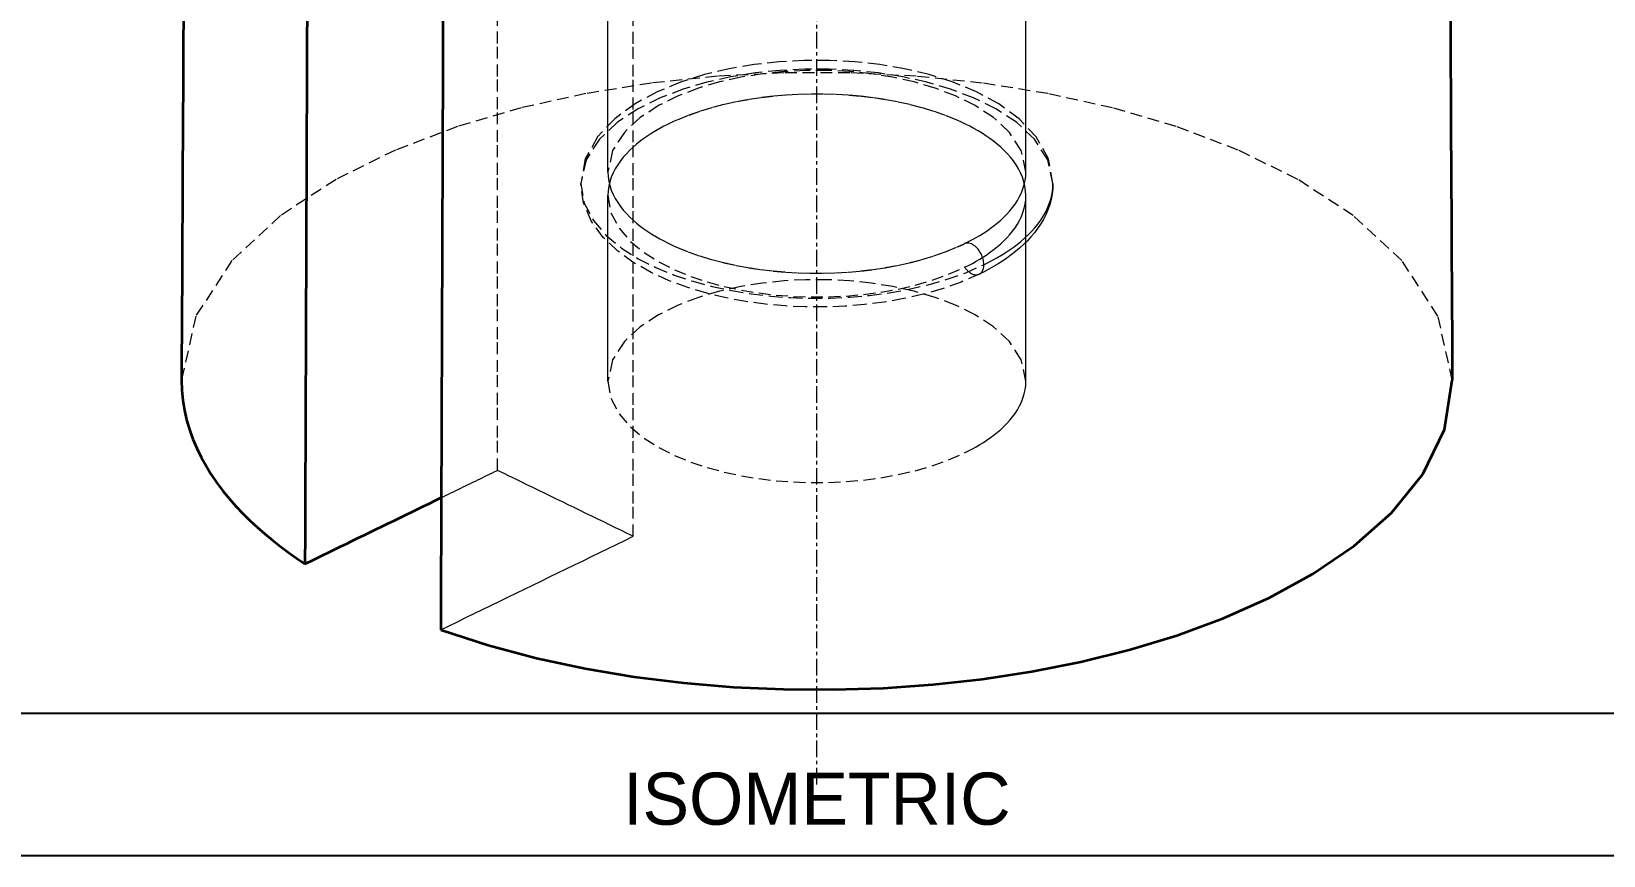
# Model space of a CAD drawing. Header units: millimetres. Extents: x 10 to 410, y 10 to 287.
# Drawn here: x 307.9 to 374.2, y 91 to 125.8 of the extents above; entities that cross this region are included whole.
import ezdxf
from ezdxf.enums import TextEntityAlignment as Align

# ---------------------------------------------------------------- set-up
doc = ezdxf.new("R2010")
doc.units = ezdxf.units.MM
doc.linetypes.add('CENTER', pattern=[1.15, 0.7, -0.15, 0.15, -0.15])
doc.linetypes.add('DASHED', pattern=[0.75, 0.5, -0.25])
for name, color, linetype, lineweight in [('CENTER', 4, 'CENTER', 13), ('HIDDEN', 8, 'DASHED', 18), ('TITLE_BLOCK', 7, 'CONTINUOUS', 25), ('VISIBLE', 7, 'CONTINUOUS', 35)]:
    doc.layers.add(name, color=color, linetype=linetype, lineweight=lineweight)

msp = doc.modelspace()

# ---------------------------------------------------------------- linework, layer by layer
at = {"layer": 'CENTER'}
msp.add_line((341, 94), (341, 178), dxfattribs=at)
at = {"layer": 'HIDDEN'}
for points in [[(327.523, 107.252), (327.523, 108.637), (327.523, 110.023), (327.523, 111.408), (327.523, 112.794), (327.523, 114.179), (327.523, 115.564), (327.523, 116.95), (327.523, 118.335), (327.523, 119.72), (327.523, 121.106), (327.523, 122.491), (327.523, 123.876), (327.523, 125.262), (327.523, 126.647), (327.523, 128.033), (327.523, 129.418), (327.523, 130.803), (327.523, 132.189), (327.523, 133.574), (327.523, 134.959), (327.523, 136.345), (327.523, 137.73), (327.523, 139.115)], [(333.251, 104.469), (333.251, 105.855), (333.251, 107.24), (333.251, 108.626), (333.251, 110.011), (333.251, 111.396), (333.251, 112.782), (333.251, 114.167), (333.251, 115.552), (333.251, 116.938), (333.251, 118.323), (333.251, 119.709), (333.251, 121.094), (333.251, 122.479), (333.251, 123.865), (333.251, 125.25), (333.251, 126.635), (333.251, 128.021), (333.251, 129.406), (333.251, 130.791), (333.251, 132.177), (333.251, 133.562), (333.251, 134.948), (333.251, 136.333)], [(332.184, 119.848), (332.184, 120.348), (332.184, 120.848), (332.184, 121.347), (332.184, 121.847), (332.184, 122.347), (332.184, 122.847), (332.184, 123.347), (332.184, 123.846), (332.184, 124.346), (332.184, 124.846), (332.184, 125.346), (332.184, 125.846), (332.184, 126.346), (332.184, 126.845), (332.184, 127.345), (332.184, 127.845), (332.184, 128.345), (332.184, 128.845), (332.184, 129.344), (332.184, 129.844), (332.184, 130.344), (332.184, 130.844), (332.184, 131.344)], [(349.816, 119.848), (349.816, 120.348), (349.816, 120.848), (349.816, 121.347), (349.816, 121.847), (349.816, 122.347), (349.816, 122.847), (349.816, 123.347), (349.816, 123.846), (349.816, 124.346), (349.816, 124.846), (349.816, 125.346), (349.816, 125.846), (349.816, 126.346), (349.816, 126.845), (349.816, 127.345), (349.816, 127.845), (349.816, 128.345), (349.816, 128.845), (349.816, 129.344), (349.816, 129.844), (349.816, 130.344), (349.816, 130.844), (349.816, 131.344)], [(350.959, 119.348), (350.77, 120.389), (350.256, 121.317), (349.527, 122.089), (348.669, 122.716), (347.733, 123.222), (346.75, 123.628), (345.736, 123.948), (344.7, 124.194), (343.652, 124.373), (342.594, 124.489), (341.532, 124.547), (340.468, 124.547), (339.406, 124.489), (338.348, 124.373), (337.3, 124.194), (336.264, 123.948), (335.25, 123.628), (334.267, 123.222), (333.331, 122.716), (332.473, 122.089), (331.744, 121.317), (331.23, 120.389), (331.041, 119.348)], [(350.959, 119.348), (350.74, 120.358), (350.176, 121.229), (349.415, 121.936), (348.545, 122.507), (347.611, 122.967), (346.639, 123.336), (345.64, 123.629), (344.624, 123.855), (343.596, 124.019), (342.56, 124.127), (341.521, 124.18), (340.479, 124.18), (339.44, 124.127), (338.404, 124.019), (337.376, 123.855), (336.36, 123.629), (335.361, 123.336), (334.389, 122.967), (333.455, 122.507), (332.585, 121.936), (331.824, 121.229), (331.26, 120.358), (331.041, 119.348)], [(349.816, 119.848), (349.622, 120.742), (349.123, 121.513), (348.449, 122.139), (347.678, 122.644), (346.852, 123.051), (345.991, 123.378), (345.107, 123.638), (344.207, 123.837), (343.298, 123.983), (342.381, 124.078), (341.461, 124.125), (340.539, 124.125), (339.619, 124.078), (338.702, 123.983), (337.793, 123.837), (336.893, 123.638), (336.009, 123.378), (335.148, 123.051), (334.322, 122.644), (333.551, 122.139), (332.877, 121.513), (332.378, 120.742), (332.184, 119.848)], [(367.805, 111.052), (367.202, 113.764), (365.679, 116.101), (363.628, 117.999), (361.287, 119.529), (358.776, 120.764), (356.16, 121.757), (353.475, 122.544), (350.742, 123.149), (347.978, 123.591), (345.195, 123.879), (342.399, 124.022), (339.601, 124.022), (336.805, 123.879), (334.022, 123.591), (331.258, 123.149), (328.525, 122.544), (325.84, 121.757), (323.224, 120.764), (320.713, 119.529), (318.372, 117.999), (316.321, 116.101), (314.798, 113.764), (314.195, 111.052)], [(346.919, 122.022), (346.431, 122.222), (345.934, 122.397), (345.43, 122.551), (344.92, 122.684), (344.405, 122.799), (343.887, 122.895), (343.366, 122.974), (342.842, 123.037), (342.317, 123.083), (341.791, 123.114), (341.264, 123.129), (340.736, 123.129), (340.209, 123.114), (339.683, 123.083), (339.158, 123.037), (338.634, 122.974), (338.113, 122.895), (337.595, 122.799), (337.08, 122.684), (336.57, 122.551), (336.066, 122.397), (335.569, 122.222), (335.081, 122.022)], [(346.919, 122.022), (346.431, 122.222), (345.934, 122.396), (345.43, 122.549), (344.919, 122.682), (344.405, 122.795), (343.886, 122.891), (343.365, 122.969), (342.842, 123.031), (342.317, 123.077), (341.79, 123.107), (341.264, 123.123), (340.736, 123.123), (340.21, 123.107), (339.683, 123.077), (339.158, 123.031), (338.635, 122.969), (338.114, 122.891), (337.595, 122.795), (337.081, 122.682), (336.57, 122.549), (336.066, 122.396), (335.569, 122.222), (335.081, 122.022)], [(335.081, 122.022), (334.901, 121.941), (334.724, 121.856), (334.548, 121.767), (334.374, 121.673), (334.203, 121.576), (334.034, 121.473), (333.869, 121.366), (333.706, 121.254), (333.548, 121.137), (333.394, 121.014), (333.245, 120.885), (333.101, 120.75), (332.963, 120.609), (332.833, 120.461), (332.711, 120.306), (332.598, 120.145), (332.495, 119.976), (332.405, 119.801), (332.328, 119.619), (332.267, 119.432), (332.221, 119.24), (332.194, 119.045), (332.184, 118.848)], [(349.816, 118.848), (349.806, 119.045), (349.779, 119.24), (349.733, 119.432), (349.672, 119.619), (349.595, 119.801), (349.505, 119.976), (349.402, 120.145), (349.289, 120.306), (349.167, 120.461), (349.037, 120.609), (348.899, 120.75), (348.755, 120.885), (348.606, 121.014), (348.452, 121.137), (348.294, 121.254), (348.131, 121.366), (347.966, 121.473), (347.797, 121.576), (347.626, 121.673), (347.452, 121.767), (347.276, 121.856), (347.099, 121.941), (346.919, 122.022)], [(332.184, 119.848), (332.194, 119.651), (332.221, 119.456), (332.267, 119.264), (332.328, 119.077), (332.405, 118.895), (332.495, 118.72), (332.598, 118.552), (332.711, 118.39), (332.833, 118.235), (332.963, 118.088), (333.101, 117.946), (333.245, 117.811), (333.394, 117.683), (333.548, 117.56), (333.706, 117.442), (333.869, 117.33), (334.034, 117.223), (334.203, 117.121), (334.374, 117.023), (334.548, 116.93), (334.724, 116.84), (334.901, 116.755), (335.081, 116.674)], [(347.234, 116.82), (347.397, 116.901), (347.558, 116.986), (347.718, 117.074), (347.874, 117.167), (348.029, 117.263), (348.181, 117.363), (348.33, 117.468), (348.475, 117.578), (348.617, 117.692), (348.755, 117.811), (348.888, 117.935), (349.015, 118.065), (349.137, 118.2), (349.252, 118.341), (349.36, 118.488), (349.459, 118.641), (349.548, 118.8), (349.626, 118.964), (349.692, 119.134), (349.745, 119.308), (349.784, 119.486), (349.808, 119.666), (349.816, 119.848)], [(331.041, 119.348), (331.184, 118.529), (331.57, 117.791), (332.116, 117.161), (332.761, 116.63), (333.466, 116.183), (334.212, 115.808), (334.985, 115.492), (335.778, 115.228), (336.585, 115.011), (337.401, 114.837), (338.226, 114.701), (339.055, 114.603), (339.888, 114.54), (340.723, 114.512), (341.559, 114.517), (342.393, 114.557), (343.225, 114.632), (344.053, 114.743), (344.875, 114.891), (345.689, 115.079), (346.491, 115.312), (347.278, 115.592), (348.043, 115.927)], [(347.85, 115.53), (347.082, 115.194), (346.292, 114.913), (345.487, 114.682), (344.669, 114.496), (343.844, 114.351), (343.012, 114.246), (342.177, 114.177), (341.339, 114.145), (340.501, 114.148), (339.663, 114.188), (338.828, 114.263), (337.998, 114.376), (337.173, 114.528), (336.358, 114.723), (335.555, 114.963), (334.769, 115.254), (334.006, 115.601), (333.277, 116.014), (332.597, 116.503), (331.99, 117.08), (331.493, 117.754), (331.16, 118.521), (331.041, 119.348)], [(332.184, 118.848), (332.311, 118.123), (332.653, 117.47), (333.137, 116.912), (333.707, 116.442), (334.331, 116.047), (334.991, 115.714), (335.676, 115.435), (336.378, 115.201), (337.092, 115.009), (337.815, 114.855), (338.544, 114.735), (339.279, 114.648), (340.016, 114.592), (340.755, 114.567), (341.494, 114.572), (342.233, 114.608), (342.97, 114.674), (343.702, 114.772), (344.43, 114.903), (345.15, 115.07), (345.861, 115.275), (346.557, 115.524), (347.234, 115.82)], [(332.184, 111.018), (332.184, 111.358), (332.184, 111.699), (332.184, 112.039), (332.184, 112.38), (332.184, 112.72), (332.184, 113.061), (332.184, 113.401), (332.184, 113.741), (332.184, 114.082), (332.184, 114.422), (332.184, 114.763), (332.184, 115.103), (332.184, 115.444), (332.184, 115.784), (332.184, 116.125), (332.184, 116.465), (332.184, 116.806), (332.184, 117.146), (332.184, 117.486), (332.184, 117.827), (332.184, 118.167), (332.184, 118.508), (332.184, 118.848)], [(347.234, 115.82), (347.397, 115.901), (347.558, 115.986), (347.718, 116.075), (347.874, 116.167), (348.029, 116.263), (348.181, 116.364), (348.33, 116.469), (348.475, 116.578), (348.617, 116.692), (348.755, 116.811), (348.888, 116.936), (349.015, 117.065), (349.137, 117.201), (349.252, 117.342), (349.36, 117.489), (349.459, 117.641), (349.548, 117.8), (349.626, 117.965), (349.692, 118.134), (349.745, 118.308), (349.784, 118.486), (349.808, 118.666), (349.816, 118.848)], [(350.959, 119.348), (350.951, 119.123), (350.924, 118.899), (350.881, 118.677), (350.822, 118.459), (350.747, 118.247), (350.657, 118.039), (350.555, 117.839), (350.439, 117.645), (350.313, 117.457), (350.177, 117.277), (350.032, 117.105), (349.879, 116.939), (349.718, 116.78), (349.551, 116.629), (349.379, 116.483), (349.201, 116.344), (349.018, 116.211), (348.832, 116.084), (348.642, 115.963), (348.448, 115.847), (348.251, 115.737), (348.052, 115.631), (347.85, 115.53)], [(348.043, 115.927), (348.227, 116.019), (348.409, 116.115), (348.589, 116.215), (348.766, 116.319), (348.941, 116.428), (349.112, 116.541), (349.281, 116.66), (349.445, 116.783), (349.605, 116.912), (349.761, 117.047), (349.911, 117.187), (350.055, 117.334), (350.193, 117.487), (350.323, 117.646), (350.444, 117.812), (350.556, 117.985), (350.657, 118.164), (350.745, 118.35), (350.82, 118.541), (350.88, 118.738), (350.924, 118.939), (350.95, 119.143), (350.959, 119.348)], [(349.816, 111.018), (349.816, 111.358), (349.816, 111.699), (349.816, 112.039), (349.816, 112.38), (349.816, 112.72), (349.816, 113.061), (349.816, 113.401), (349.816, 113.741), (349.816, 114.082), (349.816, 114.422), (349.816, 114.763), (349.816, 115.103), (349.816, 115.444), (349.816, 115.784), (349.816, 116.125), (349.816, 116.465), (349.816, 116.806), (349.816, 117.146), (349.816, 117.486), (349.816, 117.827), (349.816, 118.167), (349.816, 118.508), (349.816, 118.848)], [(346.919, 116.674), (346.933, 116.68), (346.947, 116.686), (346.96, 116.692), (346.974, 116.699), (346.988, 116.705), (347.002, 116.711), (347.016, 116.717), (347.029, 116.723), (347.043, 116.73), (347.057, 116.736), (347.071, 116.742), (347.084, 116.749), (347.098, 116.755), (347.112, 116.761), (347.125, 116.768), (347.139, 116.774), (347.153, 116.781), (347.166, 116.787), (347.18, 116.794), (347.194, 116.8), (347.207, 116.807), (347.221, 116.813), (347.234, 116.82)], [(348.043, 115.927), (348.041, 115.987), (348.035, 116.046), (348.025, 116.104), (348.011, 116.162), (347.994, 116.219), (347.974, 116.275), (347.952, 116.33), (347.926, 116.384), (347.898, 116.436), (347.867, 116.487), (347.834, 116.536), (347.797, 116.583), (347.758, 116.628), (347.717, 116.67), (347.672, 116.709), (347.625, 116.746), (347.575, 116.778), (347.522, 116.805), (347.467, 116.826), (347.409, 116.839), (347.35, 116.844), (347.291, 116.838), (347.234, 116.82)], [(335.081, 116.674), (335.569, 116.474), (336.066, 116.299), (336.57, 116.145), (337.08, 116.012), (337.595, 115.897), (338.113, 115.801), (338.634, 115.722), (339.158, 115.66), (339.683, 115.613), (340.209, 115.582), (340.736, 115.567), (341.264, 115.567), (341.791, 115.582), (342.317, 115.613), (342.842, 115.66), (343.366, 115.722), (343.887, 115.801), (344.405, 115.897), (344.92, 116.012), (345.43, 116.145), (345.934, 116.299), (346.431, 116.474), (346.919, 116.674)], [(335.081, 116.674), (335.569, 116.475), (336.066, 116.3), (336.57, 116.147), (337.081, 116.015), (337.595, 115.901), (338.114, 115.806), (338.635, 115.727), (339.158, 115.665), (339.683, 115.619), (340.21, 115.589), (340.736, 115.574), (341.264, 115.574), (341.79, 115.589), (342.317, 115.619), (342.842, 115.665), (343.365, 115.727), (343.886, 115.806), (344.405, 115.901), (344.919, 116.015), (345.43, 116.147), (345.934, 116.3), (346.431, 116.475), (346.919, 116.674)], [(347.234, 115.82), (347.253, 115.794), (347.273, 115.769), (347.293, 115.744), (347.314, 115.721), (347.336, 115.697), (347.359, 115.675), (347.383, 115.653), (347.407, 115.632), (347.432, 115.613), (347.458, 115.594), (347.485, 115.577), (347.513, 115.561), (347.541, 115.546), (347.571, 115.533), (347.601, 115.522), (347.631, 115.513), (347.663, 115.507), (347.694, 115.503), (347.726, 115.501), (347.758, 115.503), (347.79, 115.509), (347.821, 115.518), (347.85, 115.53)], [(347.85, 115.53), (347.868, 115.539), (347.885, 115.55), (347.901, 115.562), (347.917, 115.575), (347.931, 115.589), (347.945, 115.605), (347.957, 115.62), (347.969, 115.637), (347.979, 115.654), (347.989, 115.672), (347.998, 115.69), (348.006, 115.709), (348.013, 115.728), (348.019, 115.747), (348.024, 115.767), (348.029, 115.786), (348.033, 115.806), (348.036, 115.826), (348.039, 115.846), (348.041, 115.867), (348.042, 115.887), (348.043, 115.907), (348.043, 115.927)], [(349.816, 111.018), (349.622, 111.912), (349.123, 112.683), (348.449, 113.309), (347.678, 113.814), (346.852, 114.221), (345.991, 114.548), (345.107, 114.807), (344.207, 115.007), (343.298, 115.153), (342.381, 115.248), (341.461, 115.295), (340.539, 115.295), (339.619, 115.248), (338.702, 115.153), (337.793, 115.007), (336.893, 114.807), (336.009, 114.548), (335.148, 114.221), (334.322, 113.814), (333.551, 113.309), (332.877, 112.683), (332.378, 111.912), (332.184, 111.018)], [(332.184, 111.018), (332.311, 110.293), (332.653, 109.64), (333.137, 109.082), (333.707, 108.612), (334.331, 108.217), (334.991, 107.884), (335.676, 107.604), (336.378, 107.371), (337.092, 107.179), (337.815, 107.024), (338.544, 106.904), (339.279, 106.817), (340.016, 106.762), (340.755, 106.737), (341.494, 106.742), (342.233, 106.777), (342.97, 106.843), (343.702, 106.941), (344.43, 107.072), (345.15, 107.239), (345.861, 107.445), (346.557, 107.693), (347.234, 107.99)], [(347.234, 107.99), (347.397, 108.071), (347.558, 108.156), (347.718, 108.244), (347.874, 108.337), (348.029, 108.433), (348.181, 108.533), (348.33, 108.638), (348.475, 108.747), (348.617, 108.862), (348.755, 108.981), (348.888, 109.105), (349.015, 109.235), (349.137, 109.37), (349.252, 109.511), (349.36, 109.658), (349.459, 109.811), (349.548, 109.97), (349.626, 110.134), (349.692, 110.304), (349.745, 110.478), (349.784, 110.656), (349.808, 110.836), (349.816, 111.018)], [(325.152, 106.1), (325.255, 106.15), (325.358, 106.2), (325.461, 106.25), (325.564, 106.3), (325.667, 106.35), (325.77, 106.4), (325.873, 106.451), (325.976, 106.501), (326.079, 106.551), (326.182, 106.601), (326.286, 106.651), (326.389, 106.701), (326.492, 106.751), (326.595, 106.801), (326.698, 106.851), (326.801, 106.901), (326.904, 106.951), (327.007, 107.002), (327.11, 107.052), (327.213, 107.102), (327.316, 107.152), (327.419, 107.202), (327.523, 107.252)], [(333.251, 104.469), (333.002, 104.59), (332.753, 104.711), (332.504, 104.832), (332.255, 104.953), (332.006, 105.074), (331.757, 105.195), (331.508, 105.316), (331.259, 105.437), (331.01, 105.558), (330.761, 105.679), (330.512, 105.8), (330.262, 105.921), (330.013, 106.042), (329.764, 106.163), (329.515, 106.284), (329.266, 106.405), (329.017, 106.526), (328.768, 106.647), (328.519, 106.768), (328.27, 106.889), (328.021, 107.01), (327.772, 107.131), (327.523, 107.252)], [(325.13, 100.523), (325.483, 100.695), (325.836, 100.866), (326.19, 101.038), (326.543, 101.21), (326.896, 101.381), (327.249, 101.553), (327.602, 101.724), (327.955, 101.896), (328.308, 102.067), (328.661, 102.239), (329.014, 102.411), (329.367, 102.582), (329.721, 102.754), (330.074, 102.925), (330.427, 103.097), (330.78, 103.268), (331.133, 103.44), (331.486, 103.612), (331.839, 103.783), (332.192, 103.955), (332.545, 104.126), (332.898, 104.298), (333.251, 104.469)]]:
    msp.add_lwpolyline(points, dxfattribs=at)
at = {"layer": 'TITLE_BLOCK'}
msp.add_lwpolyline([(278, 91), (404, 91), (404, 97), (278, 97)], close=True, dxfattribs=at)
at = {"layer": 'VISIBLE'}
for points in [[(314.321, 134.51), (314.315, 133.491), (314.31, 132.471), (314.304, 131.451), (314.299, 130.431), (314.293, 129.411), (314.288, 128.391), (314.282, 127.371), (314.277, 126.351), (314.272, 125.331), (314.266, 124.311), (314.261, 123.291), (314.255, 122.271), (314.25, 121.251), (314.244, 120.231), (314.239, 119.211), (314.233, 118.191), (314.228, 117.171), (314.223, 116.151), (314.217, 115.131), (314.212, 114.111), (314.206, 113.091), (314.201, 112.072), (314.195, 111.052)], [(367.679, 134.51), (367.685, 133.491), (367.69, 132.471), (367.696, 131.451), (367.701, 130.431), (367.707, 129.411), (367.712, 128.391), (367.718, 127.371), (367.723, 126.351), (367.728, 125.331), (367.734, 124.311), (367.739, 123.291), (367.745, 122.271), (367.75, 121.251), (367.756, 120.231), (367.761, 119.211), (367.767, 118.191), (367.772, 117.171), (367.777, 116.151), (367.783, 115.131), (367.788, 114.111), (367.794, 113.091), (367.799, 112.072), (367.805, 111.052)], [(319.509, 131.466), (319.504, 130.241), (319.499, 129.017), (319.495, 127.793), (319.49, 126.568), (319.485, 125.344), (319.481, 124.12), (319.476, 122.895), (319.471, 121.671), (319.467, 120.447), (319.462, 119.222), (319.457, 117.998), (319.453, 116.774), (319.448, 115.549), (319.443, 114.325), (319.439, 113.101), (319.434, 111.876), (319.429, 110.652), (319.425, 109.428), (319.42, 108.203), (319.415, 106.979), (319.411, 105.755), (319.406, 104.53), (319.401, 103.306)], [(325.24, 129.389), (325.236, 128.134), (325.231, 126.879), (325.226, 125.624), (325.221, 124.369), (325.216, 123.114), (325.212, 121.859), (325.207, 120.604), (325.202, 119.349), (325.197, 118.094), (325.192, 116.838), (325.188, 115.583), (325.183, 114.328), (325.178, 113.073), (325.173, 111.818), (325.169, 110.563), (325.164, 109.308), (325.159, 108.053), (325.154, 106.798), (325.149, 105.543), (325.145, 104.288), (325.14, 103.033), (325.135, 101.778), (325.13, 100.523)], [(314.195, 111.052), (314.207, 110.629), (314.247, 110.208), (314.315, 109.79), (314.409, 109.378), (314.528, 108.972), (314.671, 108.575), (314.837, 108.186), (315.023, 107.806), (315.229, 107.436), (315.452, 107.077), (315.691, 106.728), (315.945, 106.39), (316.212, 106.062), (316.491, 105.745), (316.782, 105.437), (317.082, 105.139), (317.391, 104.851), (317.709, 104.572), (318.035, 104.302), (318.367, 104.041), (318.706, 103.788), (319.051, 103.543), (319.401, 103.306)], [(325.13, 100.523), (327.132, 99.874), (329.166, 99.334), (331.223, 98.893), (333.298, 98.545), (335.387, 98.284), (337.484, 98.108), (339.586, 98.014), (341.69, 98), (343.793, 98.067), (345.893, 98.214), (347.984, 98.445), (350.064, 98.763), (352.129, 99.171), (354.172, 99.676), (356.185, 100.287), (358.16, 101.014), (360.081, 101.872), (361.927, 102.881), (363.665, 104.066), (365.24, 105.459), (366.559, 107.094), (367.475, 108.982), (367.805, 111.052)], [(319.401, 103.306), (319.651, 103.427), (319.901, 103.549), (320.151, 103.67), (320.401, 103.792), (320.651, 103.913), (320.901, 104.035), (321.151, 104.156), (321.401, 104.278), (321.651, 104.399), (321.901, 104.521), (322.151, 104.642), (322.401, 104.764), (322.652, 104.885), (322.902, 105.007), (323.152, 105.128), (323.402, 105.25), (323.652, 105.371), (323.902, 105.493), (324.152, 105.614), (324.402, 105.735), (324.652, 105.857), (324.902, 105.978), (325.152, 106.1)]]:
    msp.add_lwpolyline(points, dxfattribs=at)

# ---------------------------------------------------------------- texts
at = {"layer": 'TITLE_BLOCK'}
msp.add_text('ISOMETRIC', height=2.2, dxfattribs=at).set_placement((341, 93.4), align=Align.MIDDLE_CENTER)

doc.saveas('drawing.dxf')
